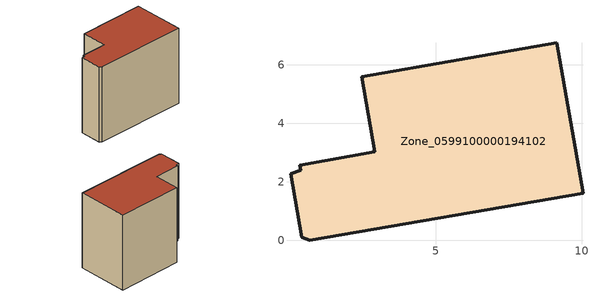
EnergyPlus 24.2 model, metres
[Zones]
Zone_0599100000194102
 floor ground (C_G): 0.39,2.4 0.35,2.57 2.93,3.03 2.48,5.59 9.14,6.76 10.04,1.61 0.69,0 0.42,0.11 0.04,2.28 z0
 wall outside (C_F): 10.04,1.61 9.14,6.76 2.48,5.59 2.93,3.03 0.35,2.57 0.39,2.4 0.04,2.28 0.42,0.11 0.69,0 10.04,1.61 z0:7.96
 roof outside (C_R): 0.35,2.57 0.39,2.4 0.04,2.28 0.42,0.11 0.69,0 10.04,1.61 9.14,6.76 2.48,5.59 2.93,3.03 z7.96
[BUILDING]
Pand.0599100000194102: North Axis=0; Terrain=City; Loads Convergence Tolerance Value=0.04; Temperature Convergence Tolerance Value=0.4; Solar Distribution=FullExterior; Maximum Number of Warmup Days=25; Minimum Number of Warmup Days=1
[Site:Location]
Rotterdam.The.Hague.AP_ZH_NLD Design_Conditions: Latitude=51.96; Longitude=4.45; Time Zone=1; Elevation=-4.5
[SITE:GROUNDTEMPERATURE:BUILDINGSURFACE]
18, 18, 18, 18, 18, 18, 18, 18, 18, 18, 18, 18
[MATERIAL] Thermal Absorptance=0.9; Solar Absorptance=0.7; Visible Absorptance=0.7
Name | Roughness | Thickness | Conductivity | Density | Specific Heat
G.TC.1946 | MediumSmooth | 0.15 | 1 | 540 | 1210
F.TC.1946 | Rough | 0.3 | 0.857143 | 1920 | 840
R.TC.1946 | MediumRough | 0.2 | 0.909091 | 1500 | 1000
[CONSTRUCTION]
C_G: G.TC.1946
C_F: F.TC.1946
C_R: R.TC.1946
[ZONE]
Zone_0599100000194102: Type=1; Multiplier=1; Ceiling Height=Autocalculate; Volume=Autocalculate; Floor Area=autocalculate; Part of Total Floor Area=Yes
[ZONEINFILTRATION:DESIGNFLOWRATE]
Infil_Zone_0599100000194102: Zone or ZoneList or Space or SpaceList=Zone_0599100000194102; Schedule=AlwaysOn; Design Flow Rate Calculation Method=Flow/Area; Flow Rate per Floor Area=0.003; Constant Term Coefficient=1; Temperature Term Coefficient=0; Velocity Term Coefficient=0; Velocity Squared Term Coefficient=0
[HVACTEMPLATE:ZONE:IDEALLOADSAIRSYSTEM]
Zone_0599100000194102: Maximum Heating Supply Air Temperature=50; Minimum Cooling Supply Air Temperature=13; Maximum Heating Supply Air Humidity Ratio=0.0156; Minimum Cooling Supply Air Humidity Ratio=0.0077; Heating Limit=NoLimit; Cooling Limit=NoLimit; Dehumidification Control Type=ConstantSensibleHeatRatio; Cooling Sensible Heat Ratio=0.7; Dehumidification Setpoint=60; Humidification Control Type=None; Humidification Setpoint=30; Outdoor Air Method=None; Outdoor Air Flow Rate per Person=0.00944; Outdoor Air Flow Rate per Zone Floor Area=0; Outdoor Air Flow Rate per Zone=0; Demand Controlled Ventilation Type=None; Outdoor Air Economizer Type=NoEconomizer; Heat Recovery Type=None; Sensible Heat Recovery Effectiveness=0.7; Latent Heat Recovery Effectiveness=0.65
[ZONECONTROL:THERMOSTAT]
ThermostatControl_Zone_0599100000194102: Zone or ZoneList=Zone_0599100000194102; Control Type Schedule=DualSetpointControlType; Control 1=Thermostat_Zone_0599100000194102; Temperature Difference Between Cutout And Setpoint=0
[THERMOSTATSETPOINT:DUALSETPOINT]
Thermostat_Zone_0599100000194102: Heating Setpoint Temperature Schedule=HeatingSetpoint_Zone_0599100000194102; Cooling Setpoint Temperature Schedule=CoolingSetpoint_Zone_0599100000194102
[SCHEDULE:COMPACT]
HeatingSetpoint_Zone_0599100000194102: Through: 12/31, For: AllDays, Until: 24:00, 21
CoolingSetpoint_Zone_0599100000194102: Through: 12/31, For: AllDays, Until: 24:00, 24
DualSetpointControlType: Through: 12/31, For: AllDays, Until: 24:00, 4
AlwaysOn: Through: 12/31, For: AllDays, Until: 24:00, 1
